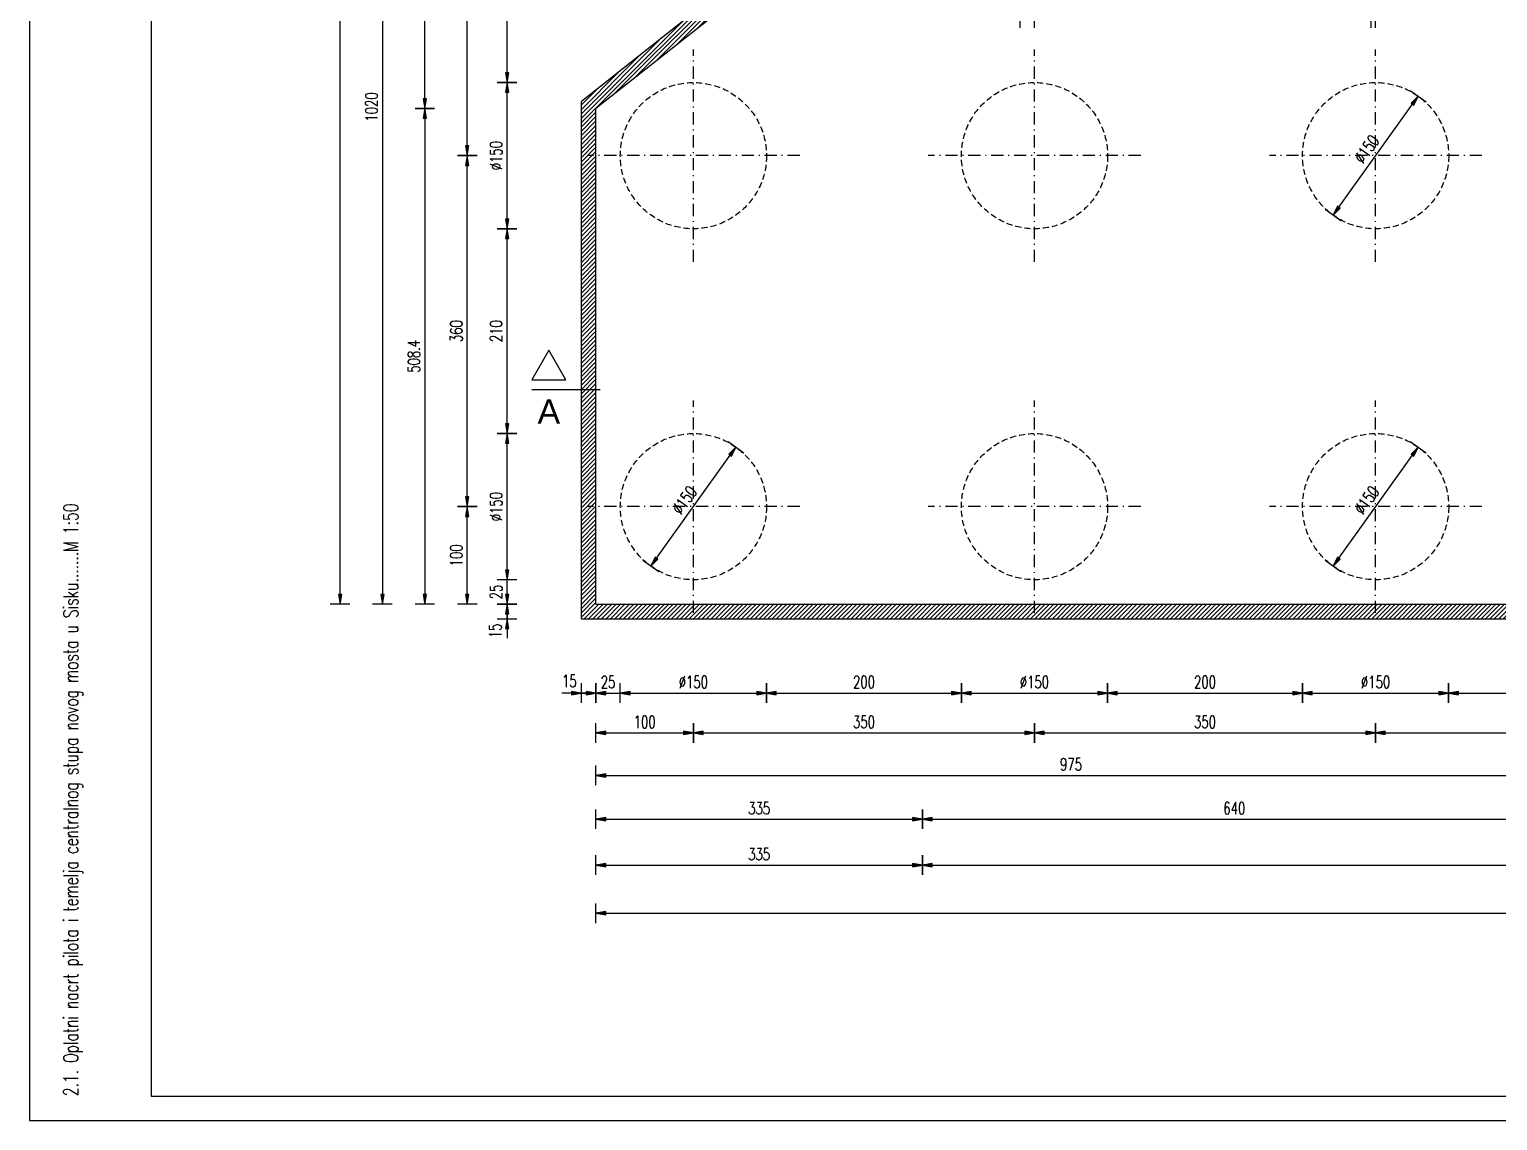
# Model space of a CAD drawing. Extents: x 729 to 13755, y 65128 to 68267.
# Drawn here: x 729 to 2236, y 65128 to 66247 of the extents above; entities that cross this region are included whole.
import ezdxf
from ezdxf.enums import TextEntityAlignment as Align

# ---------------------------------------------------------------- set-up
doc = ezdxf.new("R2010")
doc.units = 0
doc.header["$LTSCALE"] = 50
doc.header["$PDMODE"] = 34
doc.header["$PDSIZE"] = 5
for name, pattern in [('CENTER', [0.47, 0.25, -0.1, 0.02, -0.1]), ('HIDDEN', [9.525, 6.35, -3.175]), ('HIDDEN2', [0.1875, 0.125, -0.0625])]:
    doc.linetypes.add(name, pattern=pattern)
doc.layers.get('DEFPOINTS').update_dxf_attribs({"linetype": 'CONTINUOUS'})
for name, color, linetype in [('BETON', 7, 'CONTINUOUS'), ('BETON TANKO', 40, 'CONTINUOUS'), ('FILE', 8, 'CONTINUOUS'), ('KOTE', 4, 'CONTINUOUS'), ('NEVIDLJIVO', 9, 'HIDDEN2'), ('OSI', 2, 'CENTER'), ('POM', 9, 'CONTINUOUS'), ('TEKST', 7, 'CONTINUOUS')]:
    doc.layers.add(name, color=color, linetype=linetype)
doc.styles.add('KOTE', font='romans.shx', dxfattribs={"width": 0.7})
doc.styles.add('NASLOV', font='ARIAL.TTF')
doc.dimstyles.new('M50', dxfattribs={"dimscale": 100, "dimtxt": 0.125, "dimasz": 0.1, "dimexe": 0.4, "dimexo": 2, "dimgap": 0.05, "dimtad": 1, "dimdec": 1, "dimrnd": 0.01, "dimdsep": 46, "dimtxsty": 'KOTE', "dimblk1": 'S', "dimblk2": 'S', "dimsah": 1, "dimcen": 0.4, "dimdle": 0.4, "dimse1": 1, "dimse2": 1, "dimclrd": 8, "dimclre": 251, "dimclrt": 4, "dimadec": 0, "dimazin": 0, "dimtfac": 1, "dimtdec": 1, "dimtmove": 2, "dimatfit": 3, "dimldrblk": 'S', "dimfxl": 0, "dimtvp": 1, "dimtolj": 1, "dimtzin": 4, "dimarcsym": 0})

# ---------------------------------------------------------------- blocks, each defined once
blk = doc.blocks.new('S')
at = {"layer": 'KOTE', "color": 9}
blk.add_line((0, 1), (0, -1), dxfattribs=at)
blk.add_lwpolyline([(-1, 0.17), (-1, -0.17), (0, 0)], close=True, dxfattribs=at)
at = {"layer": 'KOTE', "color": 9, "linetype": 'ByBlock'}
blk.add_solid([(-1, 0.17), (-1, -0.17), (0, 0)], dxfattribs=at)
blk = doc.blocks.new('*D947')
at = {"layer": 'DEFPOINTS', "color": 0}
for p in [(1310.8, 65657.8, 0), (1295.8, 65642.8, 0), (1310.8, 65566.6)]:
    blk.add_point(p, dxfattribs=at)
at = {"layer": 'KOTE', "color": 8, "lineweight": -2}
for p, q in [((1285.8, 65566.6), (1275.8, 65566.6)), ((1295.8, 65566.6), (1310.8, 65566.6)), ((1320.8, 65566.6), (1330.8, 65566.6))]:
    blk.add_line(p, q, dxfattribs=at)
at = {"layer": 'KOTE', "color": 8, "lineweight": -2, "xscale": 10, "yscale": 10, "zscale": 10}
blk.add_blockref('S', (1295.8, 65566.6), dxfattribs=at)
at = {"layer": 'KOTE', "color": 8, "lineweight": -2, "xscale": 10, "yscale": 10, "zscale": 10, "rotation": 180}
blk.add_blockref('S', (1310.8, 65566.6), dxfattribs=at)
at = {"layer": 'KOTE', "color": 4, "insert": (1283.5, 65578.9), "char_height": 12.5, "attachment_point": 5, "style": 'KOTE'}
blk.add_mtext('\\A1;15', dxfattribs=at)
blk = doc.blocks.new('*D948')
at = {"layer": 'DEFPOINTS', "color": 0}
for p in [(1335.8, 65757.8, 0), (1310.8, 65657.8, 0), (1335.8, 65566.6)]:
    blk.add_point(p, dxfattribs=at)
at = {"layer": 'KOTE', "color": 8, "lineweight": -2}
for p, q in [((1300.8, 65566.6), (1290.8, 65566.6)), ((1310.8, 65566.6), (1335.8, 65566.6)), ((1345.8, 65566.6), (1355.8, 65566.6))]:
    blk.add_line(p, q, dxfattribs=at)
at = {"layer": 'KOTE', "color": 8, "lineweight": -2, "xscale": 10, "yscale": 10, "zscale": 10}
blk.add_blockref('S', (1310.8, 65566.6), dxfattribs=at)
at = {"layer": 'KOTE', "color": 8, "lineweight": -2, "xscale": 10, "yscale": 10, "zscale": 10, "rotation": 180}
blk.add_blockref('S', (1335.8, 65566.6), dxfattribs=at)
at = {"layer": 'KOTE', "color": 4, "insert": (1323.3, 65577.9), "char_height": 12.5, "attachment_point": 5, "style": 'KOTE'}
blk.add_mtext('\\A1;25', dxfattribs=at)
blk = doc.blocks.new('*D949')
at = {"layer": 'DEFPOINTS', "color": 0}
for p in [(1335.8, 65757.8, 0), (1485.8, 65757.8, 0), (1485.8, 65566.6)]:
    blk.add_point(p, dxfattribs=at)
at = {"layer": 'KOTE', "color": 8, "lineweight": -2}
blk.add_line((1345.8, 65566.6), (1475.8, 65566.6), dxfattribs=at)
at = {"layer": 'KOTE', "color": 8, "lineweight": -2, "xscale": 10, "yscale": 10, "zscale": 10, "rotation": 180}
blk.add_blockref('S', (1335.8, 65566.6), dxfattribs=at)
at = {"layer": 'KOTE', "color": 8, "lineweight": -2, "xscale": 10, "yscale": 10, "zscale": 10}
blk.add_blockref('S', (1485.8, 65566.6), dxfattribs=at)
at = {"layer": 'KOTE', "color": 4, "insert": (1410.8, 65577.9), "char_height": 12.5, "attachment_point": 5, "style": 'KOTE'}
blk.add_mtext('\\A1;%%c150', dxfattribs=at)
blk = doc.blocks.new('*D950')
at = {"layer": 'DEFPOINTS', "color": 0}
for p in [(1485.8, 65757.8, 0), (1685.8, 65757.8, 0), (1685.8, 65566.6)]:
    blk.add_point(p, dxfattribs=at)
at = {"layer": 'KOTE', "color": 8, "lineweight": -2}
blk.add_line((1495.8, 65566.6), (1675.8, 65566.6), dxfattribs=at)
at = {"layer": 'KOTE', "color": 8, "lineweight": -2, "xscale": 10, "yscale": 10, "zscale": 10, "rotation": 180}
blk.add_blockref('S', (1485.8, 65566.6), dxfattribs=at)
at = {"layer": 'KOTE', "color": 8, "lineweight": -2, "xscale": 10, "yscale": 10, "zscale": 10}
blk.add_blockref('S', (1685.8, 65566.6), dxfattribs=at)
at = {"layer": 'KOTE', "color": 4, "insert": (1585.8, 65577.9), "char_height": 12.5, "attachment_point": 5, "style": 'KOTE'}
blk.add_mtext('\\A1;200', dxfattribs=at)
blk = doc.blocks.new('*D951')
at = {"layer": 'DEFPOINTS', "color": 0}
for p in [(1685.8, 65757.8, 0), (1835.8, 65757.8, 0), (1835.8, 65566.6)]:
    blk.add_point(p, dxfattribs=at)
at = {"layer": 'KOTE', "color": 8, "lineweight": -2}
blk.add_line((1695.8, 65566.6), (1825.8, 65566.6), dxfattribs=at)
at = {"layer": 'KOTE', "color": 8, "lineweight": -2, "xscale": 10, "yscale": 10, "zscale": 10, "rotation": 180}
blk.add_blockref('S', (1685.8, 65566.6), dxfattribs=at)
at = {"layer": 'KOTE', "color": 8, "lineweight": -2, "xscale": 10, "yscale": 10, "zscale": 10}
blk.add_blockref('S', (1835.8, 65566.6), dxfattribs=at)
at = {"layer": 'KOTE', "color": 4, "insert": (1760.8, 65577.9), "char_height": 12.5, "attachment_point": 5, "style": 'KOTE'}
blk.add_mtext('\\A1;%%c150', dxfattribs=at)
blk = doc.blocks.new('*D952')
at = {"layer": 'DEFPOINTS', "color": 0}
for p in [(1835.8, 65757.8, 0), (2035.8, 65757.8, 0), (2035.8, 65566.6)]:
    blk.add_point(p, dxfattribs=at)
at = {"layer": 'KOTE', "color": 8, "lineweight": -2}
blk.add_line((1845.8, 65566.6), (2025.8, 65566.6), dxfattribs=at)
at = {"layer": 'KOTE', "color": 8, "lineweight": -2, "xscale": 10, "yscale": 10, "zscale": 10, "rotation": 180}
blk.add_blockref('S', (1835.8, 65566.6), dxfattribs=at)
at = {"layer": 'KOTE', "color": 8, "lineweight": -2, "xscale": 10, "yscale": 10, "zscale": 10}
blk.add_blockref('S', (2035.8, 65566.6), dxfattribs=at)
at = {"layer": 'KOTE', "color": 4, "insert": (1935.8, 65577.9), "char_height": 12.5, "attachment_point": 5, "style": 'KOTE'}
blk.add_mtext('\\A1;200', dxfattribs=at)
blk = doc.blocks.new('*D953')
at = {"layer": 'DEFPOINTS', "color": 0}
for p in [(2035.8, 65757.8, 0), (2185.8, 65757.8, 0), (2185.8, 65566.6)]:
    blk.add_point(p, dxfattribs=at)
at = {"layer": 'KOTE', "color": 8, "lineweight": -2}
blk.add_line((2045.8, 65566.6), (2175.8, 65566.6), dxfattribs=at)
at = {"layer": 'KOTE', "color": 8, "lineweight": -2, "xscale": 10, "yscale": 10, "zscale": 10, "rotation": 180}
blk.add_blockref('S', (2035.8, 65566.6), dxfattribs=at)
at = {"layer": 'KOTE', "color": 8, "lineweight": -2, "xscale": 10, "yscale": 10, "zscale": 10}
blk.add_blockref('S', (2185.8, 65566.6), dxfattribs=at)
at = {"layer": 'KOTE', "color": 4, "insert": (2110.8, 65577.9), "char_height": 12.5, "attachment_point": 5, "style": 'KOTE'}
blk.add_mtext('\\A1;%%c150', dxfattribs=at)
blk = doc.blocks.new('*D954')
at = {"layer": 'DEFPOINTS', "color": 0}
for p in [(2185.8, 65757.8, 0), (2385.8, 65757.8, 0), (2385.8, 65566.6)]:
    blk.add_point(p, dxfattribs=at)
at = {"layer": 'KOTE', "color": 8, "lineweight": -2}
blk.add_line((2195.8, 65566.6), (2375.8, 65566.6), dxfattribs=at)
at = {"layer": 'KOTE', "color": 8, "lineweight": -2, "xscale": 10, "yscale": 10, "zscale": 10, "rotation": 180}
blk.add_blockref('S', (2185.8, 65566.6), dxfattribs=at)
at = {"layer": 'KOTE', "color": 8, "lineweight": -2, "xscale": 10, "yscale": 10, "zscale": 10}
blk.add_blockref('S', (2385.8, 65566.6), dxfattribs=at)
at = {"layer": 'KOTE', "color": 4, "insert": (2285.8, 65577.9), "char_height": 12.5, "attachment_point": 5, "style": 'KOTE'}
blk.add_mtext('\\A1;200', dxfattribs=at)
blk = doc.blocks.new('*D962')
at = {"layer": 'DEFPOINTS', "color": 0}
for p in [(1310.8, 65657.8, 0), (1410.8, 65648.8, 0), (1410.8, 65525.7)]:
    blk.add_point(p, dxfattribs=at)
at = {"layer": 'KOTE', "color": 8, "lineweight": -2}
blk.add_line((1320.8, 65525.7), (1400.8, 65525.7), dxfattribs=at)
at = {"layer": 'KOTE', "color": 8, "lineweight": -2, "xscale": 10, "yscale": 10, "zscale": 10, "rotation": 180}
blk.add_blockref('S', (1310.8, 65525.7), dxfattribs=at)
at = {"layer": 'KOTE', "color": 8, "lineweight": -2, "xscale": 10, "yscale": 10, "zscale": 10}
blk.add_blockref('S', (1410.8, 65525.7), dxfattribs=at)
at = {"layer": 'KOTE', "color": 4, "insert": (1360.8, 65537), "char_height": 12.5, "attachment_point": 5, "style": 'KOTE'}
blk.add_mtext('\\A1;100', dxfattribs=at)
blk = doc.blocks.new('*D963')
at = {"layer": 'DEFPOINTS', "color": 0}
for p in [(1410.8, 65648.8, 0), (1760.8, 65648.8, 0), (1760.8, 65525.7)]:
    blk.add_point(p, dxfattribs=at)
at = {"layer": 'KOTE', "color": 8, "lineweight": -2}
blk.add_line((1420.8, 65525.7), (1750.8, 65525.7), dxfattribs=at)
at = {"layer": 'KOTE', "color": 8, "lineweight": -2, "xscale": 10, "yscale": 10, "zscale": 10, "rotation": 180}
blk.add_blockref('S', (1410.8, 65525.7), dxfattribs=at)
at = {"layer": 'KOTE', "color": 8, "lineweight": -2, "xscale": 10, "yscale": 10, "zscale": 10}
blk.add_blockref('S', (1760.8, 65525.7), dxfattribs=at)
at = {"layer": 'KOTE', "color": 4, "insert": (1585.8, 65537), "char_height": 12.5, "attachment_point": 5, "style": 'KOTE'}
blk.add_mtext('\\A1;350', dxfattribs=at)
blk = doc.blocks.new('*D964')
at = {"layer": 'DEFPOINTS', "color": 0}
for p in [(1760.8, 65648.8, 0), (2110.8, 65648.8, 0), (2110.8, 65525.7)]:
    blk.add_point(p, dxfattribs=at)
at = {"layer": 'KOTE', "color": 8, "lineweight": -2}
blk.add_line((1770.8, 65525.7), (2100.8, 65525.7), dxfattribs=at)
at = {"layer": 'KOTE', "color": 8, "lineweight": -2, "xscale": 10, "yscale": 10, "zscale": 10, "rotation": 180}
blk.add_blockref('S', (1760.8, 65525.7), dxfattribs=at)
at = {"layer": 'KOTE', "color": 8, "lineweight": -2, "xscale": 10, "yscale": 10, "zscale": 10}
blk.add_blockref('S', (2110.8, 65525.7), dxfattribs=at)
at = {"layer": 'KOTE', "color": 4, "insert": (1935.8, 65537), "char_height": 12.5, "attachment_point": 5, "style": 'KOTE'}
blk.add_mtext('\\A1;350', dxfattribs=at)
blk = doc.blocks.new('*D965')
at = {"layer": 'DEFPOINTS', "color": 0}
for p in [(2110.8, 65648.8, 0), (2460.8, 65648.8, 0), (2460.8, 65525.7)]:
    blk.add_point(p, dxfattribs=at)
at = {"layer": 'KOTE', "color": 8, "lineweight": -2}
blk.add_line((2120.8, 65525.7), (2450.8, 65525.7), dxfattribs=at)
at = {"layer": 'KOTE', "color": 8, "lineweight": -2, "xscale": 10, "yscale": 10, "zscale": 10, "rotation": 180}
blk.add_blockref('S', (2110.8, 65525.7), dxfattribs=at)
at = {"layer": 'KOTE', "color": 8, "lineweight": -2, "xscale": 10, "yscale": 10, "zscale": 10}
blk.add_blockref('S', (2460.8, 65525.7), dxfattribs=at)
at = {"layer": 'KOTE', "color": 4, "insert": (2285.8, 65537), "char_height": 12.5, "attachment_point": 5, "style": 'KOTE'}
blk.add_mtext('\\A1;350', dxfattribs=at)
blk = doc.blocks.new('*D969')
at = {"layer": 'DEFPOINTS', "color": 0}
for p in [(1310.8, 65657.8, 0), (2285.8, 65612.8, 0), (2285.8, 65482.2)]:
    blk.add_point(p, dxfattribs=at)
at = {"layer": 'KOTE', "color": 8, "lineweight": -2}
blk.add_line((1320.8, 65482.2), (2275.8, 65482.2), dxfattribs=at)
at = {"layer": 'KOTE', "color": 8, "lineweight": -2, "xscale": 10, "yscale": 10, "zscale": 10, "rotation": 180}
blk.add_blockref('S', (1310.8, 65482.2), dxfattribs=at)
at = {"layer": 'KOTE', "color": 8, "lineweight": -2, "xscale": 10, "yscale": 10, "zscale": 10}
blk.add_blockref('S', (2285.8, 65482.2), dxfattribs=at)
at = {"layer": 'KOTE', "color": 4, "insert": (1798.3, 65493.5), "char_height": 12.5, "attachment_point": 5, "style": 'KOTE'}
blk.add_mtext('\\A1;975', dxfattribs=at)
blk = doc.blocks.new('*D971')
at = {"layer": 'DEFPOINTS', "color": 0}
for p in [(1645.8, 66431.1, 0), (1310.8, 65657.8, 0), (1645.8, 65437.2)]:
    blk.add_point(p, dxfattribs=at)
at = {"layer": 'KOTE', "color": 8, "lineweight": -2}
blk.add_line((1320.8, 65437.2), (1635.8, 65437.2), dxfattribs=at)
at = {"layer": 'KOTE', "color": 8, "lineweight": -2, "xscale": 10, "yscale": 10, "zscale": 10, "rotation": 180}
blk.add_blockref('S', (1310.8, 65437.2), dxfattribs=at)
at = {"layer": 'KOTE', "color": 8, "lineweight": -2, "xscale": 10, "yscale": 10, "zscale": 10}
blk.add_blockref('S', (1645.8, 65437.2), dxfattribs=at)
at = {"layer": 'KOTE', "color": 4, "insert": (1478.3, 65448.5), "char_height": 12.5, "attachment_point": 5, "style": 'KOTE'}
blk.add_mtext('\\A1;335', dxfattribs=at)
blk = doc.blocks.new('*D972')
at = {"layer": 'DEFPOINTS', "color": 0}
for p in [(1645.8, 66431.1, 0), (2285.8, 65612.8, 0), (2285.8, 65437.2)]:
    blk.add_point(p, dxfattribs=at)
at = {"layer": 'KOTE', "color": 8, "lineweight": -2}
blk.add_line((1655.8, 65437.2), (2275.8, 65437.2), dxfattribs=at)
at = {"layer": 'KOTE', "color": 8, "lineweight": -2, "xscale": 10, "yscale": 10, "zscale": 10, "rotation": 180}
blk.add_blockref('S', (1645.8, 65437.2), dxfattribs=at)
at = {"layer": 'KOTE', "color": 8, "lineweight": -2, "xscale": 10, "yscale": 10, "zscale": 10}
blk.add_blockref('S', (2285.8, 65437.2), dxfattribs=at)
at = {"layer": 'KOTE', "color": 4, "insert": (1965.8, 65448.5), "char_height": 12.5, "attachment_point": 5, "style": 'KOTE'}
blk.add_mtext('\\A1;640', dxfattribs=at)
blk = doc.blocks.new('*D974')
at = {"layer": 'DEFPOINTS', "color": 0}
for p in [(1645.8, 66431.1, 0), (1310.8, 65657.8, 0), (1645.8, 65390.2)]:
    blk.add_point(p, dxfattribs=at)
at = {"layer": 'KOTE', "color": 8, "lineweight": -2}
blk.add_line((1320.8, 65390.2), (1635.8, 65390.2), dxfattribs=at)
at = {"layer": 'KOTE', "color": 8, "lineweight": -2, "xscale": 10, "yscale": 10, "zscale": 10, "rotation": 180}
blk.add_blockref('S', (1310.8, 65390.2), dxfattribs=at)
at = {"layer": 'KOTE', "color": 8, "lineweight": -2, "xscale": 10, "yscale": 10, "zscale": 10}
blk.add_blockref('S', (1645.8, 65390.2), dxfattribs=at)
at = {"layer": 'KOTE', "color": 4, "insert": (1478.3, 65401.4), "char_height": 12.5, "attachment_point": 5, "style": 'KOTE'}
blk.add_mtext('\\A1;335', dxfattribs=at)
blk = doc.blocks.new('*D975')
at = {"layer": 'DEFPOINTS', "color": 0}
for p in [(1645.8, 66431.1, 0), (3260.8, 65657.8, 0), (3260.8, 65390.2)]:
    blk.add_point(p, dxfattribs=at)
at = {"layer": 'KOTE', "color": 8, "lineweight": -2}
blk.add_line((1655.8, 65390.2), (3250.8, 65390.2), dxfattribs=at)
at = {"layer": 'KOTE', "color": 8, "lineweight": -2, "xscale": 10, "yscale": 10, "zscale": 10, "rotation": 180}
blk.add_blockref('S', (1645.8, 65390.2), dxfattribs=at)
at = {"layer": 'KOTE', "color": 8, "lineweight": -2, "xscale": 10, "yscale": 10, "zscale": 10}
blk.add_blockref('S', (3260.8, 65390.2), dxfattribs=at)
at = {"layer": 'KOTE', "color": 4, "insert": (2453.3, 65401.4), "char_height": 12.5, "attachment_point": 5, "style": 'KOTE'}
blk.add_mtext('\\A1;1615', dxfattribs=at)
blk = doc.blocks.new('*D976')
at = {"layer": 'DEFPOINTS', "color": 0}
for p in [(1310.8, 65657.8, 0), (3260.8, 65657.8, 0), (3260.8, 65340.7)]:
    blk.add_point(p, dxfattribs=at)
at = {"layer": 'KOTE', "color": 8, "lineweight": -2}
blk.add_line((1320.8, 65340.7), (3250.8, 65340.7), dxfattribs=at)
at = {"layer": 'KOTE', "color": 8, "lineweight": -2, "xscale": 10, "yscale": 10, "zscale": 10, "rotation": 180}
blk.add_blockref('S', (1310.8, 65340.7), dxfattribs=at)
at = {"layer": 'KOTE', "color": 8, "lineweight": -2, "xscale": 10, "yscale": 10, "zscale": 10}
blk.add_blockref('S', (3260.8, 65340.7), dxfattribs=at)
at = {"layer": 'KOTE', "color": 4, "insert": (2285.8, 65352), "char_height": 12.5, "attachment_point": 5, "style": 'KOTE'}
blk.add_mtext('\\A1;1950', dxfattribs=at)
blk = doc.blocks.new('*D977')
at = {"layer": 'DEFPOINTS', "color": 0}
for p in [(2154.5, 66178.8, 0), (2154.5, 66178.8), (2067.2, 66056.8, 0)]:
    blk.add_point(p, dxfattribs=at)
at = {"layer": 'KOTE', "color": 8, "lineweight": -2}
blk.add_line((2073, 66065), (2148.7, 66170.7), dxfattribs=at)
at = {"layer": 'KOTE', "color": 8, "lineweight": -2, "xscale": 10, "yscale": 10, "zscale": 10}
for p, rotation in [((2154.5, 66178.8), 54.38972525889533), ((2067.2, 66056.8), 234.3897252588954)]:
    blk.add_blockref('S', p, dxfattribs=dict(at, rotation=rotation))
at = {"layer": 'KOTE', "color": 4, "insert": (2101.7, 66124.4), "char_height": 12.5, "attachment_point": 5, "rotation": 54.3897, "style": 'KOTE'}
blk.add_mtext('\\A1;%%c150', dxfattribs=at)
blk = doc.blocks.new('*D978')
at = {"layer": 'DEFPOINTS', "color": 0}
for p in [(1454.5, 65818.8, 0), (1454.5, 65818.8), (1367.2, 65696.8, 0)]:
    blk.add_point(p, dxfattribs=at)
at = {"layer": 'KOTE', "color": 8, "lineweight": -2}
blk.add_line((1373, 65705), (1448.7, 65810.7), dxfattribs=at)
at = {"layer": 'KOTE', "color": 8, "lineweight": -2, "xscale": 10, "yscale": 10, "zscale": 10}
for p, rotation in [((1454.5, 65818.8), 54.38972525889533), ((1367.2, 65696.8), 234.3897252588954)]:
    blk.add_blockref('S', p, dxfattribs=dict(at, rotation=rotation))
at = {"layer": 'KOTE', "color": 4, "insert": (1401.7, 65764.4), "char_height": 12.5, "attachment_point": 5, "rotation": 54.3897, "style": 'KOTE'}
blk.add_mtext('\\A1;%%c150', dxfattribs=at)
blk = doc.blocks.new('*D979')
at = {"layer": 'DEFPOINTS', "color": 0}
for p in [(2154.5, 65818.8, 0), (2154.5, 65818.8), (2067.2, 65696.8, 0)]:
    blk.add_point(p, dxfattribs=at)
at = {"layer": 'KOTE', "color": 8, "lineweight": -2}
blk.add_line((2073, 65705), (2148.7, 65810.7), dxfattribs=at)
at = {"layer": 'KOTE', "color": 8, "lineweight": -2, "xscale": 10, "yscale": 10, "zscale": 10}
for p, rotation in [((2154.5, 65818.8), 54.38972525889533), ((2067.2, 65696.8), 234.3897252588954)]:
    blk.add_blockref('S', p, dxfattribs=dict(at, rotation=rotation))
at = {"layer": 'KOTE', "color": 4, "insert": (2101.7, 65764.4), "char_height": 12.5, "attachment_point": 5, "rotation": 54.3897, "style": 'KOTE'}
blk.add_mtext('\\A1;%%c150', dxfattribs=at)
blk = doc.blocks.new('*D1049')
at = {"layer": 'DEFPOINTS', "color": 0}
for p in [(1219.6, 65657.8), (1310.8, 65657.8, 0), (1295.8, 65642.8, 0)]:
    blk.add_point(p, dxfattribs=at)
at = {"layer": 'KOTE', "color": 8, "lineweight": -2}
for p, q in [((1219.6, 65667.8), (1219.6, 65677.8)), ((1219.6, 65642.8), (1219.6, 65657.8)), ((1219.6, 65632.8), (1219.6, 65622.8))]:
    blk.add_line(p, q, dxfattribs=at)
at = {"layer": 'KOTE', "color": 8, "lineweight": -2, "xscale": 10, "yscale": 10, "zscale": 10}
for p, rotation in [((1219.6, 65657.8), 270), ((1219.6, 65642.8), 90)]:
    blk.add_blockref('S', p, dxfattribs=dict(at, rotation=rotation))
at = {"layer": 'KOTE', "color": 4, "insert": (1207.6, 65630.4), "char_height": 12.5, "attachment_point": 5, "rotation": 90, "style": 'KOTE'}
blk.add_mtext('\\A1;15', dxfattribs=at)
blk = doc.blocks.new('*D1050')
at = {"layer": 'DEFPOINTS', "color": 0}
for p in [(1219.6, 65682.8), (1410.8, 65682.8, 0), (1310.8, 65657.8, 0)]:
    blk.add_point(p, dxfattribs=at)
at = {"layer": 'KOTE', "color": 8, "lineweight": -2}
for p, q in [((1219.6, 65692.8), (1219.6, 65702.8)), ((1219.6, 65657.8), (1219.6, 65682.8)), ((1219.6, 65647.8), (1219.6, 65637.8))]:
    blk.add_line(p, q, dxfattribs=at)
at = {"layer": 'KOTE', "color": 8, "lineweight": -2, "xscale": 10, "yscale": 10, "zscale": 10}
for p, rotation in [((1219.6, 65682.8), 270), ((1219.6, 65657.8), 90)]:
    blk.add_blockref('S', p, dxfattribs=dict(at, rotation=rotation))
at = {"layer": 'KOTE', "color": 4, "insert": (1208.4, 65670.3), "char_height": 12.5, "attachment_point": 5, "rotation": 90, "style": 'KOTE'}
blk.add_mtext('\\A1;25', dxfattribs=at)
blk = doc.blocks.new('*D1051')
at = {"layer": 'DEFPOINTS', "color": 0}
for p in [(1219.6, 65832.8), (1410.8, 65832.8, 0), (1410.8, 65682.8, 0)]:
    blk.add_point(p, dxfattribs=at)
at = {"layer": 'KOTE', "color": 8, "lineweight": -2}
blk.add_line((1219.6, 65692.8), (1219.6, 65822.8), dxfattribs=at)
at = {"layer": 'KOTE', "color": 8, "lineweight": -2, "xscale": 10, "yscale": 10, "zscale": 10}
for p, rotation in [((1219.6, 65832.8), 90), ((1219.6, 65682.8), 270)]:
    blk.add_blockref('S', p, dxfattribs=dict(at, rotation=rotation))
at = {"layer": 'KOTE', "color": 4, "insert": (1208.4, 65757.8), "char_height": 12.5, "attachment_point": 5, "rotation": 90, "style": 'KOTE'}
blk.add_mtext('\\A1;%%c150', dxfattribs=at)
blk = doc.blocks.new('*D1052')
at = {"layer": 'DEFPOINTS', "color": 0}
for p in [(1219.6, 66042.8), (1410.8, 66042.8, 0), (1410.8, 65832.8, 0)]:
    blk.add_point(p, dxfattribs=at)
at = {"layer": 'KOTE', "color": 8, "lineweight": -2}
blk.add_line((1219.6, 65842.8), (1219.6, 66032.8), dxfattribs=at)
at = {"layer": 'KOTE', "color": 8, "lineweight": -2, "xscale": 10, "yscale": 10, "zscale": 10}
for p, rotation in [((1219.6, 66042.8), 90), ((1219.6, 65832.8), 270)]:
    blk.add_blockref('S', p, dxfattribs=dict(at, rotation=rotation))
at = {"layer": 'KOTE', "color": 4, "insert": (1208.4, 65937.8), "char_height": 12.5, "attachment_point": 5, "rotation": 90, "style": 'KOTE'}
blk.add_mtext('\\A1;210', dxfattribs=at)
blk = doc.blocks.new('*D1053')
at = {"layer": 'DEFPOINTS', "color": 0}
for p in [(1219.6, 66192.8), (1410.8, 66192.8, 0), (1410.8, 66042.8, 0)]:
    blk.add_point(p, dxfattribs=at)
at = {"layer": 'KOTE', "color": 8, "lineweight": -2}
blk.add_line((1219.6, 66052.8), (1219.6, 66182.8), dxfattribs=at)
at = {"layer": 'KOTE', "color": 8, "lineweight": -2, "xscale": 10, "yscale": 10, "zscale": 10}
for p, rotation in [((1219.6, 66192.8), 90), ((1219.6, 66042.8), 270)]:
    blk.add_blockref('S', p, dxfattribs=dict(at, rotation=rotation))
at = {"layer": 'KOTE', "color": 4, "insert": (1208.4, 66117.8), "char_height": 12.5, "attachment_point": 5, "rotation": 90, "style": 'KOTE'}
blk.add_mtext('\\A1;%%c150', dxfattribs=at)
blk = doc.blocks.new('*D1054')
at = {"layer": 'DEFPOINTS', "color": 0}
for p in [(1219.6, 66402.8), (1745.8, 66402.8, 0), (1410.8, 66192.8, 0)]:
    blk.add_point(p, dxfattribs=at)
at = {"layer": 'KOTE', "color": 8, "lineweight": -2}
blk.add_line((1219.6, 66202.8), (1219.6, 66392.8), dxfattribs=at)
at = {"layer": 'KOTE', "color": 8, "lineweight": -2, "xscale": 10, "yscale": 10, "zscale": 10}
for p, rotation in [((1219.6, 66402.8), 90), ((1219.6, 66192.8), 270)]:
    blk.add_blockref('S', p, dxfattribs=dict(at, rotation=rotation))
at = {"layer": 'KOTE', "color": 4, "insert": (1208.4, 66297.8), "char_height": 12.5, "attachment_point": 5, "rotation": 90, "style": 'KOTE'}
blk.add_mtext('\\A1;210', dxfattribs=at)
blk = doc.blocks.new('*D1064')
at = {"layer": 'DEFPOINTS', "color": 0}
for p in [(1178.8, 65757.8), (1301.8, 65757.8, 0), (1310.8, 65657.8, 0)]:
    blk.add_point(p, dxfattribs=at)
at = {"layer": 'KOTE', "color": 8, "lineweight": -2}
blk.add_line((1178.8, 65667.8), (1178.8, 65747.8), dxfattribs=at)
at = {"layer": 'KOTE', "color": 8, "lineweight": -2, "xscale": 10, "yscale": 10, "zscale": 10}
for p, rotation in [((1178.8, 65757.8), 90), ((1178.8, 65657.8), 270)]:
    blk.add_blockref('S', p, dxfattribs=dict(at, rotation=rotation))
at = {"layer": 'KOTE', "color": 4, "insert": (1167.5, 65707.8), "char_height": 12.5, "attachment_point": 5, "rotation": 90, "style": 'KOTE'}
blk.add_mtext('\\A1;100', dxfattribs=at)
blk = doc.blocks.new('*D1065')
at = {"layer": 'DEFPOINTS', "color": 0}
for p in [(1178.8, 66117.8), (1301.8, 66117.8, 0), (1301.8, 65757.8, 0)]:
    blk.add_point(p, dxfattribs=at)
at = {"layer": 'KOTE', "color": 8, "lineweight": -2}
blk.add_line((1178.8, 65767.8), (1178.8, 66107.8), dxfattribs=at)
at = {"layer": 'KOTE', "color": 8, "lineweight": -2, "xscale": 10, "yscale": 10, "zscale": 10}
for p, rotation in [((1178.8, 66117.8), 90), ((1178.8, 65757.8), 270)]:
    blk.add_blockref('S', p, dxfattribs=dict(at, rotation=rotation))
at = {"layer": 'KOTE', "color": 4, "insert": (1167.5, 65937.8), "char_height": 12.5, "attachment_point": 5, "rotation": 90, "style": 'KOTE'}
blk.add_mtext('\\A1;360', dxfattribs=at)
blk = doc.blocks.new('*D1066')
at = {"layer": 'DEFPOINTS', "color": 0}
for p in [(1178.8, 66477.8), (1636.8, 66477.8, 0), (1301.8, 66117.8, 0)]:
    blk.add_point(p, dxfattribs=at)
at = {"layer": 'KOTE', "color": 8, "lineweight": -2}
blk.add_line((1178.8, 66127.8), (1178.8, 66467.8), dxfattribs=at)
at = {"layer": 'KOTE', "color": 8, "lineweight": -2, "xscale": 10, "yscale": 10, "zscale": 10}
for p, rotation in [((1178.8, 66477.8), 90), ((1178.8, 66117.8), 270)]:
    blk.add_blockref('S', p, dxfattribs=dict(at, rotation=rotation))
at = {"layer": 'KOTE', "color": 4, "insert": (1167.5, 66297.8), "char_height": 12.5, "attachment_point": 5, "rotation": 90, "style": 'KOTE'}
blk.add_mtext('\\A1;360', dxfattribs=at)
blk = doc.blocks.new('*D1074')
at = {"layer": 'DEFPOINTS', "color": 0}
for p in [(1273.8, 66677.8, 0), (1091.7, 65657.8), (1310.8, 65657.8, 0)]:
    blk.add_point(p, dxfattribs=at)
at = {"layer": 'KOTE', "color": 8, "lineweight": -2}
blk.add_line((1091.7, 66667.8), (1091.7, 65667.8), dxfattribs=at)
at = {"layer": 'KOTE', "color": 8, "lineweight": -2, "xscale": 10, "yscale": 10, "zscale": 10}
for p, rotation in [((1091.7, 66677.8), 90), ((1091.7, 65657.8), 270)]:
    blk.add_blockref('S', p, dxfattribs=dict(at, rotation=rotation))
at = {"layer": 'KOTE', "color": 4, "insert": (1080.5, 66167.8), "char_height": 12.5, "attachment_point": 5, "rotation": 90, "style": 'KOTE'}
blk.add_mtext('\\A1;1020', dxfattribs=at)
blk = doc.blocks.new('*D1075')
at = {"layer": 'DEFPOINTS', "color": 0}
for p in [(1048.2, 67697.8), (1310.8, 67697.8, 0), (1310.8, 65657.8, 0)]:
    blk.add_point(p, dxfattribs=at)
at = {"layer": 'KOTE', "color": 8, "lineweight": -2}
blk.add_line((1048.2, 65667.8), (1048.2, 67687.8), dxfattribs=at)
at = {"layer": 'KOTE', "color": 8, "lineweight": -2, "xscale": 10, "yscale": 10, "zscale": 10}
for p, rotation in [((1048.2, 67697.8), 90), ((1048.2, 65657.8), 270)]:
    blk.add_blockref('S', p, dxfattribs=dict(at, rotation=rotation))
at = {"layer": 'KOTE', "color": 4, "insert": (1036.9, 66677.8), "char_height": 12.5, "attachment_point": 5, "rotation": 90, "style": 'KOTE'}
blk.add_mtext('\\A1;2040', dxfattribs=at)
blk = doc.blocks.new('*D1076')
at = {"layer": 'DEFPOINTS', "color": 0}
for p in [(1310.8, 66166.2, 0), (1135.2, 65657.8), (1310.8, 65657.8, 0)]:
    blk.add_point(p, dxfattribs=at)
at = {"layer": 'KOTE', "color": 8, "lineweight": -2}
blk.add_line((1135.2, 66156.2), (1135.2, 65667.8), dxfattribs=at)
at = {"layer": 'KOTE', "color": 8, "lineweight": -2, "xscale": 10, "yscale": 10, "zscale": 10}
for p, rotation in [((1135.2, 66166.2), 90), ((1135.2, 65657.8), 270)]:
    blk.add_blockref('S', p, dxfattribs=dict(at, rotation=rotation))
at = {"layer": 'KOTE', "color": 4, "insert": (1124, 65912), "char_height": 12.5, "attachment_point": 5, "rotation": 90, "style": 'KOTE'}
blk.add_mtext('\\A1;508.4', dxfattribs=at)
blk = doc.blocks.new('*D1077')
at = {"layer": 'DEFPOINTS', "color": 0}
for p in [(1135.2, 66431.1), (1645.8, 66431.1, 0), (1310.8, 66166.2, 0)]:
    blk.add_point(p, dxfattribs=at)
at = {"layer": 'KOTE', "color": 8, "lineweight": -2}
blk.add_line((1135.2, 66176.2), (1135.2, 66421.1), dxfattribs=at)
at = {"layer": 'KOTE', "color": 8, "lineweight": -2, "xscale": 10, "yscale": 10, "zscale": 10}
for p, rotation in [((1135.2, 66431.1), 90), ((1135.2, 66166.2), 270)]:
    blk.add_blockref('S', p, dxfattribs=dict(at, rotation=rotation))
at = {"layer": 'KOTE', "color": 4, "insert": (1124, 66298.7), "char_height": 12.5, "attachment_point": 5, "rotation": 90, "style": 'KOTE'}
blk.add_mtext('\\A1;264.9', dxfattribs=at)
blk = doc.blocks.new('*D1124')
at = {"layer": 'DEFPOINTS', "color": 0}
for p in [(2105.8, 66368.8, 0), (2110.8, 66258.9), (2110.8, 66226.8, 0)]:
    blk.add_point(p, dxfattribs=at)
at = {"layer": 'KOTE', "color": 8, "lineweight": -2}
for p, q in [((2095.8, 66258.9), (2085.8, 66258.9)), ((2105.8, 66258.9), (2110.8, 66258.9)), ((2120.8, 66258.9), (2130.8, 66258.9))]:
    blk.add_line(p, q, dxfattribs=at)
at = {"layer": 'KOTE', "color": 8, "lineweight": -2, "xscale": 10, "yscale": 10, "zscale": 10}
blk.add_blockref('S', (2105.8, 66258.9), dxfattribs=at)
at = {"layer": 'KOTE', "color": 8, "lineweight": -2, "xscale": 10, "yscale": 10, "zscale": 10, "rotation": 180}
blk.add_blockref('S', (2110.8, 66258.9), dxfattribs=at)
at = {"layer": 'KOTE', "color": 4, "insert": (2118.3, 66270.5), "char_height": 12.5, "attachment_point": 5, "style": 'KOTE'}
blk.add_mtext('\\A1;5', dxfattribs=at)
blk = doc.blocks.new('*D1125')
at = {"layer": 'DEFPOINTS', "color": 0}
for p in [(1745.8, 66368.8, 0), (1760.8, 66258.9), (1760.8, 66226.8, 0)]:
    blk.add_point(p, dxfattribs=at)
at = {"layer": 'KOTE', "color": 8, "lineweight": -2}
for p, q in [((1735.8, 66258.9), (1725.8, 66258.9)), ((1745.8, 66258.9), (1760.8, 66258.9)), ((1770.8, 66258.9), (1780.8, 66258.9))]:
    blk.add_line(p, q, dxfattribs=at)
at = {"layer": 'KOTE', "color": 8, "lineweight": -2, "xscale": 10, "yscale": 10, "zscale": 10}
blk.add_blockref('S', (1745.8, 66258.9), dxfattribs=at)
at = {"layer": 'KOTE', "color": 8, "lineweight": -2, "xscale": 10, "yscale": 10, "zscale": 10, "rotation": 180}
blk.add_blockref('S', (1760.8, 66258.9), dxfattribs=at)
at = {"layer": 'KOTE', "color": 4, "insert": (1753.3, 66273.8), "char_height": 12.5, "attachment_point": 5, "style": 'KOTE'}
blk.add_mtext('\\A1;15', dxfattribs=at)

msp = doc.modelspace()

# ---------------------------------------------------------------- hatches: boundary and pattern name
at = {"layer": 'POM'}
h = msp.add_hatch(dxfattribs=at)
h.set_pattern_fill('ANSI31', color=256, style=0)
h.set_pattern_definition([(45, (-13030.083, 3112.5187), (-2.24506403, 2.24506403), [])])
h.paths.add_polyline_path([(1295.84, 65642.81), (3275.84, 65642.81), (3275.84, 67712.81), (1295.84, 67712.81), (1295.84, 67182.13), (1630.84, 66917.25), (1630.84, 66438.37), (1295.84, 66173.48)])
h.paths.add_polyline_path([(1310.84, 65657.81), (3260.84, 65657.81), (3260.84, 67697.81), (1310.84, 67697.81), (1310.84, 67189.39), (1645.84, 66924.51), (1645.84, 66431.11), (1310.84, 66166.22)], flags=16)

# ---------------------------------------------------------------- linework, layer by layer
at = {"layer": 'BETON', "ltscale": 10}
for p, q in [((1645.84, 66431.11, 0), (1310.84, 66166.22, 0)), ((1310.84, 65657.81, 0), (1310.84, 66166.22, 0)), ((1310.84, 65657.81, 0), (3260.84, 65657.81, 0))]:
    msp.add_line(p, q, dxfattribs=at)
at = {"layer": 'BETON'}
for points in [[(729.44, 65128.08), (8735.22, 65128.08), (8735.22, 68267.2), (729.44, 68267.2)], [(854.44, 65153.08), (8710.22, 65153.08), (8710.22, 68242.2), (854.44, 68242.2)]]:
    msp.add_lwpolyline(points, close=True, dxfattribs=at)
at = {"layer": 'BETON TANKO', "ltscale": 10}
for p, q in [((1630.84, 66438.37, 0), (1295.84, 66173.48, 0)), ((1295.84, 65642.81, 0), (1295.84, 66173.48, 0)), ((1295.84, 65642.81, 0), (3275.84, 65642.81, 0))]:
    msp.add_line(p, q, dxfattribs=at)
at = {"layer": 'NEVIDLJIVO'}
for centre in [(1410.84, 66117.81, 0), (1760.84, 66117.81, 0), (2110.84, 66117.81, 0), (1410.84, 65757.81, 0), (1760.84, 65757.81, 0), (2110.84, 65757.81, 0)]:
    msp.add_circle(centre, 75, dxfattribs=at)
at = {"layer": 'OSI'}
for p, q in [((1410.84, 66008.77, 0), (1410.84, 66226.85, 0)), ((1760.84, 66008.77, 0), (1760.84, 66226.85, 0)), ((2110.84, 66008.77, 0), (2110.84, 66226.85, 0)), ((1519.88, 66117.81, 0), (1301.8, 66117.81, 0)), ((1869.88, 66117.81, 0), (1651.8, 66117.81, 0)), ((2219.88, 66117.81, 0), (2001.8, 66117.81, 0)), ((1410.84, 65648.77, 0), (1410.84, 65866.85, 0)), ((1760.84, 65648.77, 0), (1760.84, 65866.85, 0)), ((2110.84, 65648.77, 0), (2110.84, 65866.85, 0)), ((1519.88, 65757.81, 0), (1301.8, 65757.81, 0)), ((1869.88, 65757.81, 0), (1651.8, 65757.81, 0)), ((2219.88, 65757.81, 0), (2001.8, 65757.81, 0))]:
    msp.add_line(p, q, dxfattribs=at)
at = {"layer": 'TEKST', "linetype": 'HIDDEN'}
msp.add_line((1245.01, 65877.83), (1315.01, 65877.83), dxfattribs=at)
at = {"layer": 'TEKST'}
msp.add_lwpolyline([(1245.01, 65887.83), (1280.01, 65887.83), (1262.51, 65918.14)], close=True, dxfattribs=at)

# ---------------------------------------------------------------- texts
at = {"layer": 'FILE', "style": 'KOTE', "width": 0.7}
msp.add_text('2.1. Oplatni nacrt pilota i temelja centralnog stupa novog mosta u Sisku.......M 1:50', height=15, rotation=90, dxfattribs=at).set_placement((779.44, 65153.08))
at = {"layer": 'TEKST', "style": 'NASLOV'}
msp.add_text('A', height=25, dxfattribs=at).set_placement((1262.51, 65855.33), align=Align.MIDDLE)

# ---------------------------------------------------------------- dimensions: what is measured, and where the dimension line sits
at = {"layer": 'KOTE'}
for base, p1, p2, angle, picture, middle in [((1048.19, 67697.81), (1310.84, 65657.81, 0), (1310.84, 67697.81, 0), 90, '*D1075', (1036.94, 66677.81)), ((1091.72, 65657.81), (1273.84, 66677.81, 0), (1310.84, 65657.81, 0), 90, '*D1074', (1080.47, 66167.81)), ((1178.78, 66477.81), (1301.8, 66117.81, 0), (1636.8, 66477.81, 0), 90, '*D1066', (1167.53, 66297.81)), ((1135.25, 66431.11), (1310.84, 66166.22, 0), (1645.84, 66431.11, 0), 270, '*D1077', (1124, 66298.66)), ((1219.65, 66402.81), (1410.84, 66192.81, 0), (1745.84, 66402.81, 0), 90, '*D1054', (1208.4, 66297.81)), ((1135.25, 65657.81), (1310.84, 66166.22, 0), (1310.84, 65657.81, 0), 270, '*D1076', (1124, 65912.02)), ((1178.78, 66117.81), (1301.8, 65757.81, 0), (1301.8, 66117.81, 0), 90, '*D1065', (1167.53, 65937.81)), ((1219.65, 66042.81), (1410.84, 65832.81, 0), (1410.84, 66042.81, 0), 90, '*D1052', (1208.4, 65937.81)), ((1178.78, 65757.81), (1310.84, 65657.81, 0), (1301.8, 65757.81, 0), 90, '*D1064', (1167.53, 65707.81)), ((1219.65, 65682.81), (1310.84, 65657.81, 0), (1410.84, 65682.81, 0), 90, '*D1050', (1208.4, 65670.31))]:
    dim = msp.add_linear_dim(base=base, p1=p1, p2=p2, angle=angle, dimstyle='M50', dxfattribs=at)
    dim.commit()
    dim.dimension.update_dxf_attribs({"geometry": picture, "text_midpoint": middle})
for base, p1, p2, picture, middle in [((1645.84, 65437.24), (1310.84, 65657.81, 0), (1645.84, 66431.11, 0), '*D971', (1478.34, 65448.49)), ((1645.84, 65390.19), (1310.84, 65657.81, 0), (1645.84, 66431.11, 0), '*D974', (1478.34, 65401.44)), ((2285.84, 65437.24), (1645.84, 66431.11, 0), (2285.84, 65612.81, 0), '*D972', (1965.84, 65448.49)), ((3260.84, 65390.19), (1645.84, 66431.11, 0), (3260.84, 65657.81, 0), '*D975', (2453.34, 65401.44)), ((1335.84, 65566.62), (1310.84, 65657.81, 0), (1335.84, 65757.81, 0), '*D948', (1323.34, 65577.87)), ((1685.84, 65566.62), (1485.84, 65757.81, 0), (1685.84, 65757.81, 0), '*D950', (1585.84, 65577.87)), ((2035.84, 65566.62), (1835.84, 65757.81, 0), (2035.84, 65757.81, 0), '*D952', (1935.84, 65577.87)), ((2385.84, 65566.62), (2185.84, 65757.81, 0), (2385.84, 65757.81, 0), '*D954', (2285.84, 65577.87)), ((1410.84, 65525.75), (1310.84, 65657.81, 0), (1410.84, 65648.77, 0), '*D962', (1360.84, 65537)), ((2285.84, 65482.22), (1310.84, 65657.81, 0), (2285.84, 65612.81, 0), '*D969', (1798.34, 65493.47)), ((3260.84, 65340.71), (1310.84, 65657.81, 0), (3260.84, 65657.81, 0), '*D976', (2285.84, 65351.96)), ((1760.84, 65525.75), (1410.84, 65648.77, 0), (1760.84, 65648.77, 0), '*D963', (1585.84, 65537)), ((2110.84, 65525.75), (1760.84, 65648.77, 0), (2110.84, 65648.77, 0), '*D964', (1935.84, 65537)), ((2460.84, 65525.75), (2110.84, 65648.77, 0), (2460.84, 65648.77, 0), '*D965', (2285.84, 65537))]:
    dim = msp.add_linear_dim(base=base, p1=p1, p2=p2, dimstyle='M50', dxfattribs=at)
    dim.commit()
    dim.dimension.update_dxf_attribs({"geometry": picture, "text_midpoint": middle})
for base, p1, p2, angle, picture, middle in [((1760.84, 66258.91), (1745.84, 66368.77, 0), (1760.84, 66226.85, 0), 180, '*D1125', (1753.34, 66273.85)), ((1219.65, 65657.81), (1295.84, 65642.81, 0), (1310.84, 65657.81, 0), 90, '*D1049', (1207.6, 65630.43))]:
    dim = msp.add_linear_dim(base=base, p1=p1, p2=p2, angle=angle, dimstyle='M50', dxfattribs=at)
    dim.commit()
    dim.dimension.update_dxf_attribs({"geometry": picture, "text_midpoint": middle, "dimtype": 160})
for base, p1, p2, picture, middle in [((2110.84, 66258.91), (2105.84, 66368.77, 0), (2110.84, 66226.85, 0), '*D1124', (2118.34, 66270.48)), ((1310.84, 65566.62), (1295.84, 65642.81, 0), (1310.84, 65657.81, 0), '*D947', (1283.46, 65578.89))]:
    dim = msp.add_linear_dim(base=base, p1=p1, p2=p2, dimstyle='M50', dxfattribs=at)
    dim.commit()
    dim.dimension.update_dxf_attribs({"geometry": picture, "text_midpoint": middle, "dimtype": 160})
for base, p1, p2, picture, middle in [((1219.65, 66192.81), (1410.84, 66042.81, 0), (1410.84, 66192.81, 0), '*D1053', (1208.4, 66117.81)), ((1219.65, 65832.81), (1410.84, 65682.81, 0), (1410.84, 65832.81, 0), '*D1051', (1208.4, 65757.81))]:
    dim = msp.add_linear_dim(base=base, p1=p1, p2=p2, angle=90, text='%%c<>', dimstyle='M50', dxfattribs=at)
    dim.commit()
    dim.dimension.update_dxf_attribs({"geometry": picture, "text_midpoint": middle})
for p1, p2, picture, middle in [((2067.17, 66056.83, 0), (2154.51, 66178.78, 0), '*D977', (2101.69, 66124.36)), ((1367.17, 65696.83, 0), (1454.51, 65818.78, 0), '*D978', (1401.69, 65764.36, 0)), ((2067.17, 65696.83, 0), (2154.51, 65818.78, 0), '*D979', (2101.69, 65764.36, 0))]:
    dim = msp.add_aligned_dim(p1=p1, p2=p2, distance=0, text='%%c<>', dimstyle='M50', dxfattribs=at)
    dim.commit()
    dim.dimension.update_dxf_attribs({"geometry": picture, "text_midpoint": middle})
for base, p1, p2, picture, middle in [((1485.84, 65566.62), (1335.84, 65757.81, 0), (1485.84, 65757.81, 0), '*D949', (1410.84, 65577.87)), ((1835.84, 65566.62), (1685.84, 65757.81, 0), (1835.84, 65757.81, 0), '*D951', (1760.84, 65577.87)), ((2185.84, 65566.62), (2035.84, 65757.81, 0), (2185.84, 65757.81, 0), '*D953', (2110.84, 65577.87))]:
    dim = msp.add_linear_dim(base=base, p1=p1, p2=p2, text='%%c<>', dimstyle='M50', dxfattribs=at)
    dim.commit()
    dim.dimension.update_dxf_attribs({"geometry": picture, "text_midpoint": middle})

doc.saveas('drawing.dxf')
